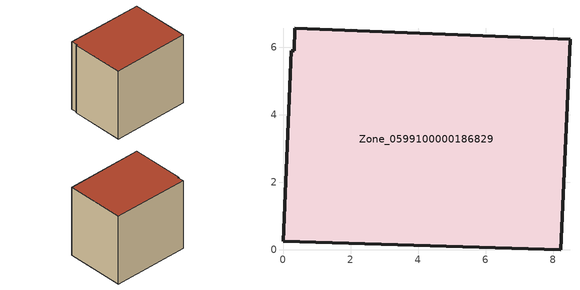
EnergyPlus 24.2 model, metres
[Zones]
Zone_0599100000186829
 floor ground (C_G): 0.33,5.9 0.35,6.57 8.5,6.24 8.22,0 0,0.26 0.25,5.9 z0.89
 wall outside (C_F): 8.22,0 8.5,6.24 0.35,6.57 0.33,5.9 0.25,5.9 0,0.26 8.22,0 z0.89:8.54
 roof outside (C_R): 0.35,6.57 0.33,5.9 0.25,5.9 0,0.26 8.22,0 8.5,6.24 z8.54
[BUILDING]
Pand.0599100000186829: North Axis=0; Terrain=City; Loads Convergence Tolerance Value=0.04; Temperature Convergence Tolerance Value=0.4; Solar Distribution=FullExterior; Maximum Number of Warmup Days=25; Minimum Number of Warmup Days=1
[Site:Location]
Rotterdam.The.Hague.AP_ZH_NLD Design_Conditions: Latitude=51.96; Longitude=4.45; Time Zone=1; Elevation=-4.5
[SITE:GROUNDTEMPERATURE:BUILDINGSURFACE]
18, 18, 18, 18, 18, 18, 18, 18, 18, 18, 18, 18
[MATERIAL] Thermal Absorptance=0.9; Solar Absorptance=0.7; Visible Absorptance=0.7
Name | Roughness | Thickness | Conductivity | Density | Specific Heat
G.TC.1965-1974 | MediumSmooth | 0.15 | 0.882353 | 540 | 1210
F.TC.1965-1974 | Rough | 0.3 | 0.697674 | 1920 | 840
R.TC.1965-1974 | MediumRough | 0.2 | 0.232558 | 1500 | 1000
[CONSTRUCTION]
C_G: G.TC.1965-1974
C_F: F.TC.1965-1974
C_R: R.TC.1965-1974
[ZONE]
Zone_0599100000186829: Type=1; Multiplier=1; Ceiling Height=Autocalculate; Volume=Autocalculate; Floor Area=autocalculate; Part of Total Floor Area=Yes
[ZONEINFILTRATION:DESIGNFLOWRATE]
Infil_Zone_0599100000186829: Zone or ZoneList or Space or SpaceList=Zone_0599100000186829; Schedule=AlwaysOn; Design Flow Rate Calculation Method=Flow/Area; Flow Rate per Floor Area=0.003; Constant Term Coefficient=1; Temperature Term Coefficient=0; Velocity Term Coefficient=0; Velocity Squared Term Coefficient=0
[HVACTEMPLATE:ZONE:IDEALLOADSAIRSYSTEM]
Zone_0599100000186829: Maximum Heating Supply Air Temperature=50; Minimum Cooling Supply Air Temperature=13; Maximum Heating Supply Air Humidity Ratio=0.0156; Minimum Cooling Supply Air Humidity Ratio=0.0077; Heating Limit=NoLimit; Cooling Limit=NoLimit; Dehumidification Control Type=ConstantSensibleHeatRatio; Cooling Sensible Heat Ratio=0.7; Dehumidification Setpoint=60; Humidification Control Type=None; Humidification Setpoint=30; Outdoor Air Method=None; Outdoor Air Flow Rate per Person=0.00944; Outdoor Air Flow Rate per Zone Floor Area=0; Outdoor Air Flow Rate per Zone=0; Demand Controlled Ventilation Type=None; Outdoor Air Economizer Type=NoEconomizer; Heat Recovery Type=None; Sensible Heat Recovery Effectiveness=0.7; Latent Heat Recovery Effectiveness=0.65
[ZONECONTROL:THERMOSTAT]
ThermostatControl_Zone_0599100000186829: Zone or ZoneList=Zone_0599100000186829; Control Type Schedule=DualSetpointControlType; Control 1=Thermostat_Zone_0599100000186829; Temperature Difference Between Cutout And Setpoint=0
[THERMOSTATSETPOINT:DUALSETPOINT]
Thermostat_Zone_0599100000186829: Heating Setpoint Temperature Schedule=HeatingSetpoint_Zone_0599100000186829; Cooling Setpoint Temperature Schedule=CoolingSetpoint_Zone_0599100000186829
[SCHEDULE:COMPACT]
HeatingSetpoint_Zone_0599100000186829: Through: 12/31, For: AllDays, Until: 24:00, 21
CoolingSetpoint_Zone_0599100000186829: Through: 12/31, For: AllDays, Until: 24:00, 24
DualSetpointControlType: Through: 12/31, For: AllDays, Until: 24:00, 4
AlwaysOn: Through: 12/31, For: AllDays, Until: 24:00, 1
